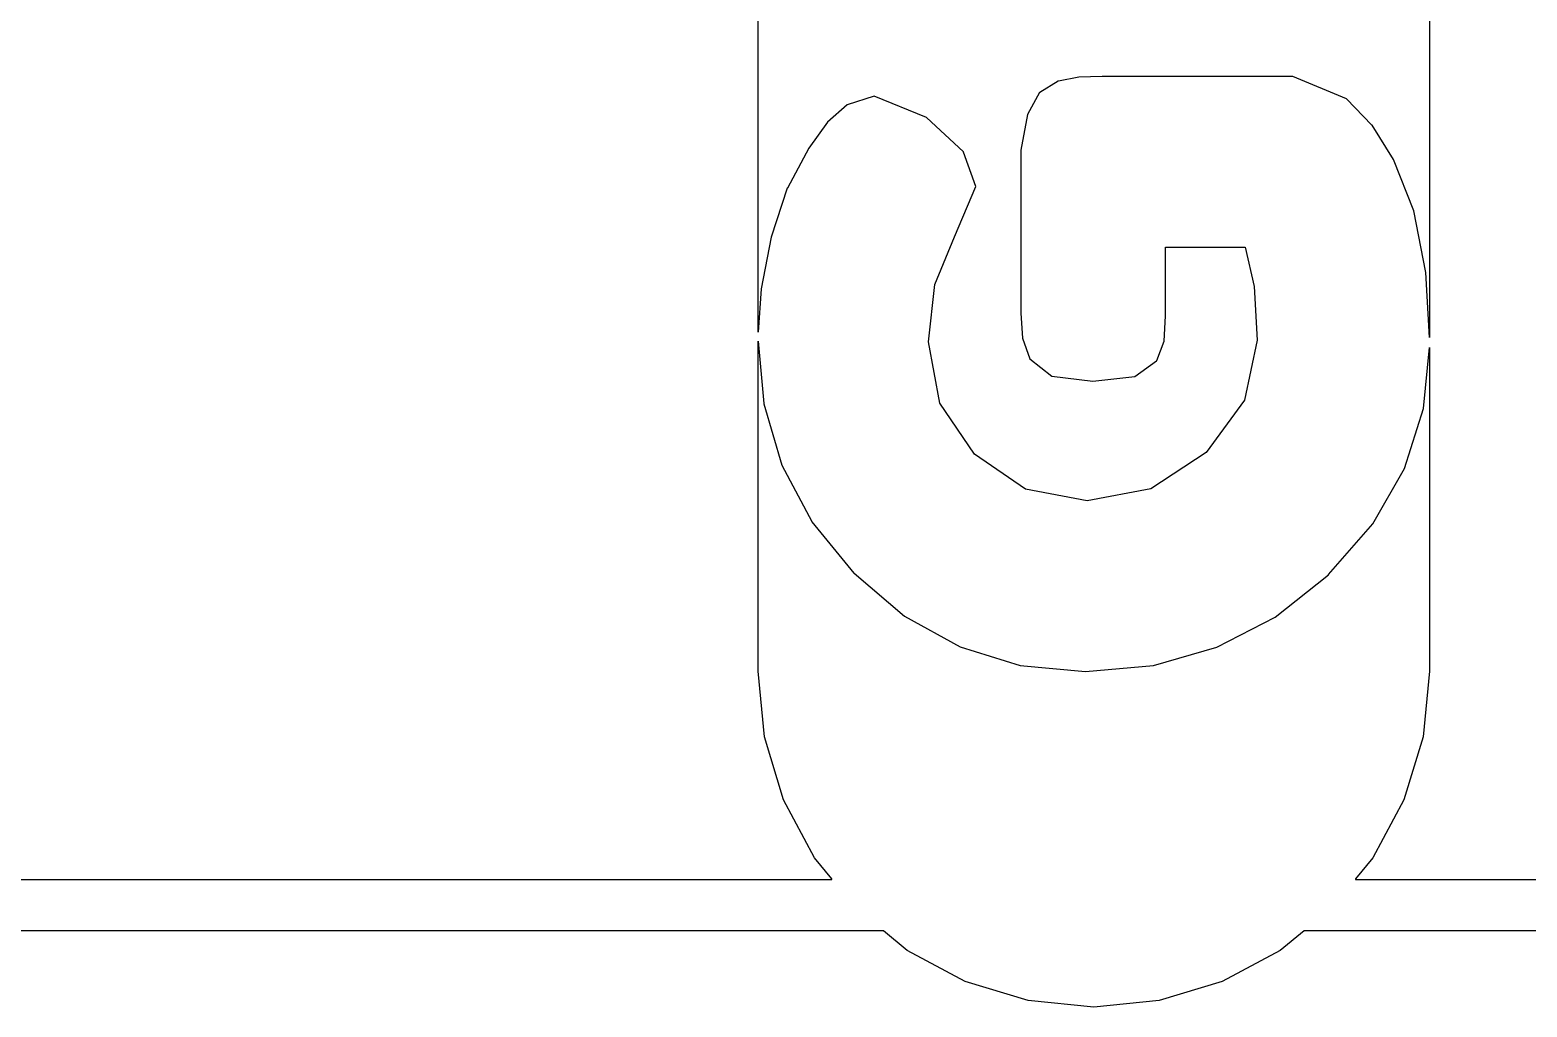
# Model space of a CAD drawing. Header units: metres. Extents: x 89 to 153, y -105 to 4.
# Drawn here: x 116.046 to 119.499, y -94.915 to -92.661 of the extents above; entities that cross this region are included whole.
import ezdxf

# ---------------------------------------------------------------- set-up
doc = ezdxf.new("R2010")
doc.units = ezdxf.units.M

msp = doc.modelspace()

# ---------------------------------------------------------------- linework, layer by layer
for points in [[(119.2744, -90.1), (119.2744, -93.3706), (119.2659, -93.2206), (119.2659, -93.2206), (119.2659, -93.2206), (119.2659, -93.2206), (119.2659, -93.2206), (119.2659, -93.2206), (119.2659, -93.2206), (119.2659, -93.2206), (119.238, -93.0789), (119.238, -93.0789), (119.238, -93.0789), (119.238, -93.0789), (119.238, -93.0789), (119.238, -93.0789), (119.238, -93.0789), (119.238, -93.0789), (119.238, -93.0789), (119.238, -93.0789), (119.238, -93.0789), (119.238, -93.0789), (119.238, -93.0789), (119.2379, -93.0789), (119.1915, -92.9601), (119.1914, -92.9601), (119.1914, -92.9601), (119.1914, -92.9601), (119.1914, -92.9601), (119.1914, -92.9601), (119.1914, -92.9601), (119.1914, -92.9601), (119.1914, -92.9601), (119.1914, -92.9601), (119.1914, -92.9601), (119.1914, -92.96), (119.1914, -92.96), (119.1914, -92.96), (119.1418, -92.8812), (119.1418, -92.8812), (119.1418, -92.8812), (119.1418, -92.8812), (119.1418, -92.8812), (119.1418, -92.8811), (119.1418, -92.8811), (119.1418, -92.8811), (119.1417, -92.8811), (119.1417, -92.8811), (119.1417, -92.8811), (119.1417, -92.8811), (119.1417, -92.8811), (119.1417, -92.8811), (119.083, -92.8205), (119.083, -92.8205), (119.083, -92.8205), (119.083, -92.8204), (119.083, -92.8204), (119.0829, -92.8204), (119.0829, -92.8204), (119.0829, -92.8204), (119.0829, -92.8204), (119.0829, -92.8204), (119.0829, -92.8204), (119.0829, -92.8204), (119.0829, -92.8204), (119.0829, -92.8204), (119.0829, -92.8204), (119.0829, -92.8204), (119.0829, -92.8204), (119.0829, -92.8204), (119.0829, -92.8204), (119.0829, -92.8204), (119.0828, -92.8204), (119.0828, -92.8204), (119.0828, -92.8204), (119.0828, -92.8204), (119.0828, -92.8204), (119.0828, -92.8204), (118.9594, -92.7689), (118.9594, -92.7688), (118.9594, -92.7688), (118.9594, -92.7688), (118.9594, -92.7688), (118.9594, -92.7688), (118.9594, -92.7688), (118.9594, -92.7688), (118.9594, -92.7688), (118.9593, -92.7688), (118.9593, -92.7688), (118.9593, -92.7688), (118.9593, -92.7688), (118.9593, -92.7688), (118.9593, -92.7688), (118.9593, -92.7688), (118.9593, -92.7688), (118.9593, -92.7688), (118.9593, -92.7688), (118.9593, -92.7688), (118.9593, -92.7688), (118.9593, -92.7688), (118.9593, -92.7688), (118.9592, -92.7688), (118.9592, -92.7688), (118.9592, -92.7688), (118.5193, -92.7688), (118.5193, -92.7688), (118.5193, -92.7688), (118.5193, -92.7688), (118.5193, -92.7688), (118.5193, -92.7688), (118.5193, -92.7688), (118.4657, -92.7699), (118.4656, -92.7699), (118.4656, -92.7699), (118.4656, -92.7699), (118.4656, -92.7699), (118.4656, -92.7699), (118.4656, -92.7699), (118.4656, -92.7699), (118.4656, -92.7699), (118.4656, -92.7699), (118.4656, -92.7699), (118.4656, -92.7699), (118.4656, -92.7699), (118.4656, -92.7699), (118.4184, -92.7796), (118.4183, -92.7796), (118.4183, -92.7796), (118.4183, -92.7796), (118.4183, -92.7796), (118.4183, -92.7796), (118.4183, -92.7796), (118.4183, -92.7796), (118.4183, -92.7796), (118.4183, -92.7796), (118.4183, -92.7796), (118.4183, -92.7796), (118.4182, -92.7796), (118.4182, -92.7796), (118.4182, -92.7796), (118.4182, -92.7796), (118.4182, -92.7796), (118.4182, -92.7796), (118.4182, -92.7796), (118.4182, -92.7796), (118.3753, -92.8054), (118.3753, -92.8054), (118.3753, -92.8054), (118.3753, -92.8054), (118.3753, -92.8054), (118.3752, -92.8054), (118.3752, -92.8054), (118.3752, -92.8054), (118.3752, -92.8054), (118.3752, -92.8054), (118.3752, -92.8054), (118.3752, -92.8054), (118.3752, -92.8054), (118.3752, -92.8054), (118.3752, -92.8054), (118.3752, -92.8054), (118.3752, -92.8054), (118.3752, -92.8055), (118.3752, -92.8055), (118.3752, -92.8055), (118.3752, -92.8055), (118.3751, -92.8055), (118.3751, -92.8055), (118.3751, -92.8055), (118.3751, -92.8055), (118.3751, -92.8055), (118.3751, -92.8055), (118.3751, -92.8055), (118.3751, -92.8055), (118.3751, -92.8055), (118.3751, -92.8055), (118.3751, -92.8056), (118.3472, -92.856), (118.3472, -92.856), (118.3472, -92.856), (118.3472, -92.856), (118.3472, -92.856), (118.3472, -92.856), (118.3472, -92.856), (118.3472, -92.856), (118.3472, -92.856), (118.3472, -92.8561), (118.3472, -92.8561), (118.3472, -92.8561), (118.3472, -92.8561), (118.3472, -92.8561), (118.3472, -92.8561), (118.3472, -92.8561), (118.3472, -92.8561), (118.3471, -92.8561), (118.3471, -92.8561), (118.3471, -92.8561), (118.3321, -92.9388), (118.3321, -92.9388), (118.3321, -92.9388), (118.3321, -92.9388), (118.3321, -92.9388), (118.3321, -92.9388), (118.3321, -92.9388), (118.3321, -92.9388), (118.3321, -92.9388), (118.3321, -92.9388), (118.3321, -92.9388), (118.3321, -92.9388), (118.3321, -92.9388), (118.3321, -92.9388), (118.3321, -93.3144), (118.3321, -93.3144), (118.3321, -93.3144), (118.3321, -93.3144), (118.3321, -93.3144), (118.3321, -93.3144), (118.3321, -93.3144), (118.3321, -93.3144), (118.3353, -93.3723), (118.3353, -93.3724), (118.3353, -93.3724), (118.3353, -93.3724), (118.3353, -93.3724), (118.3353, -93.3724), (118.3353, -93.3724), (118.3353, -93.3724), (118.3353, -93.3724), (118.3353, -93.3724), (118.3353, -93.3724), (118.3353, -93.3724), (118.3354, -93.3724), (118.3354, -93.3724), (118.3354, -93.3725), (118.3354, -93.3725), (118.3354, -93.3725), (118.3354, -93.3725), (118.3354, -93.3725), (118.3354, -93.3725), (118.3525, -93.4197), (118.3525, -93.4197), (118.3525, -93.4197), (118.3525, -93.4197), (118.3525, -93.4197), (118.3525, -93.4197), (118.3526, -93.4197), (118.3526, -93.4197), (118.3526, -93.4198), (118.3526, -93.4198), (118.3526, -93.4198), (118.3526, -93.4198), (118.3526, -93.4198), (118.3526, -93.4198), (118.3526, -93.4198), (118.3526, -93.4198), (118.3526, -93.4198), (118.3526, -93.4198), (118.3526, -93.4198), (118.3526, -93.4198), (118.3526, -93.4198), (118.3526, -93.4198), (118.3526, -93.4198), (118.3526, -93.4198), (118.3526, -93.4199), (118.3526, -93.4199), (118.3526, -93.4199), (118.3526, -93.4199), (118.3526, -93.4199), (118.3527, -93.4199), (118.3527, -93.4199), (118.3527, -93.4199), (118.3527, -93.4199), (118.3527, -93.4199), (118.3527, -93.4199), (118.3527, -93.4199), (118.3527, -93.4199), (118.3527, -93.4199), (118.4031, -93.4596), (118.4031, -93.4596), (118.4031, -93.4596), (118.4031, -93.4596), (118.4031, -93.4596), (118.4032, -93.4596), (118.4032, -93.4596), (118.4032, -93.4596), (118.4032, -93.4597), (118.4032, -93.4597), (118.4032, -93.4597), (118.4032, -93.4597), (118.4032, -93.4597), (118.4032, -93.4597), (118.4032, -93.4597), (118.4032, -93.4597), (118.4032, -93.4597), (118.4032, -93.4597), (118.4032, -93.4597), (118.4032, -93.4597), (118.4033, -93.4597), (118.4033, -93.4597), (118.4033, -93.4597), (118.4033, -93.4597), (118.4033, -93.4597), (118.4033, -93.4597), (118.4033, -93.4597), (118.4033, -93.4597), (118.4033, -93.4597), (118.4033, -93.4597), (118.4033, -93.4597), (118.4033, -93.4597), (118.4033, -93.4597), (118.4033, -93.4597), (118.4033, -93.4597), (118.4034, -93.4597), (118.4034, -93.4597), (118.4034, -93.4597), (118.4978, -93.4715), (118.4978, -93.4715), (118.4978, -93.4715), (118.4978, -93.4715), (118.4978, -93.4715), (118.4978, -93.4715), (118.4979, -93.4715), (118.4979, -93.4715), (118.4979, -93.4715), (118.4979, -93.4715), (118.4979, -93.4715), (118.4979, -93.4715), (118.4979, -93.4715), (118.4979, -93.4715), (118.5945, -93.4608), (118.5945, -93.4608), (118.5945, -93.4608), (118.5945, -93.4608), (118.5945, -93.4608), (118.5945, -93.4608), (118.5945, -93.4608), (118.5945, -93.4608), (118.5945, -93.4608), (118.5946, -93.4608), (118.5946, -93.4608), (118.5946, -93.4608), (118.5946, -93.4608), (118.5946, -93.4608), (118.5946, -93.4608), (118.5946, -93.4608), (118.5946, -93.4608), (118.5946, -93.4608), (118.5946, -93.4608), (118.5946, -93.4608), (118.5946, -93.4608), (118.5946, -93.4607), (118.5946, -93.4607), (118.5947, -93.4607), (118.5947, -93.4607), (118.5947, -93.4607), (118.5947, -93.4607), (118.5947, -93.4607), (118.5947, -93.4607), (118.5947, -93.4607), (118.5947, -93.4607), (118.5947, -93.4607), (118.6451, -93.4242), (118.6452, -93.4242), (118.6452, -93.4242), (118.6452, -93.4242), (118.6452, -93.4242), (118.6452, -93.4242), (118.6452, -93.4242), (118.6452, -93.4242), (118.6452, -93.4242), (118.6452, -93.4242), (118.6452, -93.4242), (118.6452, -93.4242), (118.6452, -93.4242), (118.6452, -93.4242), (118.6452, -93.4242), (118.6452, -93.4241), (118.6452, -93.4241), (118.6452, -93.4241), (118.6452, -93.4241), (118.6452, -93.4241), (118.6453, -93.4241), (118.6453, -93.4241), (118.6453, -93.4241), (118.6453, -93.4241), (118.6453, -93.4241), (118.6453, -93.4241), (118.6453, -93.4241), (118.6453, -93.4241), (118.6453, -93.4241), (118.6453, -93.4241), (118.6453, -93.424), (118.6453, -93.424), (118.6453, -93.424), (118.6453, -93.424), (118.6453, -93.424), (118.6453, -93.424), (118.6453, -93.424), (118.6453, -93.424), (118.6625, -93.3789), (118.6625, -93.3789), (118.6625, -93.3789), (118.6625, -93.3789), (118.6625, -93.3789), (118.6625, -93.3789), (118.6625, -93.3789), (118.6625, -93.3789), (118.6625, -93.3789), (118.6625, -93.3789), (118.6625, -93.3789), (118.6625, -93.3788), (118.6625, -93.3788), (118.6625, -93.3788), (118.6625, -93.3788), (118.6625, -93.3788), (118.6625, -93.3788), (118.6625, -93.3788), (118.6625, -93.3788), (118.6625, -93.3788), (118.6657, -93.3208), (118.6657, -93.3208), (118.6657, -93.3208), (118.6657, -93.3208), (118.6657, -93.3208), (118.6657, -93.3208), (118.6657, -93.3208), (118.6657, -93.3208), (118.6657, -93.1625), (118.8494, -93.1625), (118.8702, -93.2533), (118.8772, -93.3766), (118.8477, -93.5153), (118.7593, -93.6359), (118.6318, -93.7195), (118.485, -93.7473), (118.3427, -93.7206), (118.2246, -93.6402), (118.1451, -93.5218), (118.1185, -93.3809), (118.1335, -93.2485), (118.1786, -93.1386), (118.2279, -93.0227), (118.2279, -93.0227), (118.2279, -93.0227), (118.2279, -93.0227), (118.2279, -93.0227), (118.2279, -93.0227), (118.2279, -93.0227), (118.2279, -93.0227), (118.2279, -93.0227), (118.228, -93.0227), (118.228, -93.0227), (118.228, -93.0227), (118.228, -93.0226), (118.228, -93.0226), (118.228, -93.0226), (118.228, -93.0226), (118.228, -93.0226), (118.228, -93.0226), (118.228, -93.0226), (118.228, -93.0226), (118.228, -93.0226), (118.228, -93.0226), (118.228, -93.0226), (118.228, -93.0226), (118.228, -93.0225), (118.228, -93.0225), (118.228, -93.0225), (118.228, -93.0225), (118.228, -93.0225), (118.228, -93.0225), (118.228, -93.0225), (118.228, -93.0225), (118.228, -93.0225), (118.228, -93.0225), (118.228, -93.0225), (118.228, -93.0225), (118.228, -93.0225), (118.228, -93.0225), (118.228, -93.0224), (118.228, -93.0224), (118.228, -93.0224), (118.228, -93.0224), (118.228, -93.0224), (118.228, -93.0224), (118.2279, -93.0224), (118.2279, -93.0224), (118.2279, -93.0224), (118.2279, -93.0224), (118.2279, -93.0224), (118.2279, -93.0224), (118.1995, -92.943), (118.1995, -92.943), (118.1995, -92.943), (118.1995, -92.9429), (118.1995, -92.9429), (118.1995, -92.9429), (118.1995, -92.9429), (118.1995, -92.9429), (118.1995, -92.9429), (118.1995, -92.9429), (118.1995, -92.9429), (118.1995, -92.9429), (118.1995, -92.9429), (118.1995, -92.9429), (118.1995, -92.9429), (118.1995, -92.9429), (118.1995, -92.9429), (118.1994, -92.9428), (118.1994, -92.9428), (118.1994, -92.9428), (118.1994, -92.9428), (118.1994, -92.9428), (118.1994, -92.9428), (118.1994, -92.9428), (118.1994, -92.9428), (118.1994, -92.9428), (118.1994, -92.9428), (118.1994, -92.9428), (118.1994, -92.9428), (118.1994, -92.9428), (118.1994, -92.9428), (118.1994, -92.9428), (118.1141, -92.8634), (118.1141, -92.8634), (118.1141, -92.8634), (118.1141, -92.8634), (118.1141, -92.8634), (118.114, -92.8633), (118.114, -92.8633), (118.114, -92.8633), (118.114, -92.8633), (118.114, -92.8633), (118.114, -92.8633), (118.114, -92.8633), (118.114, -92.8633), (118.114, -92.8633), (118.114, -92.8633), (118.114, -92.8633), (118.114, -92.8633), (118.114, -92.8633), (118.114, -92.8633), (118.114, -92.8633), (118.114, -92.8633), (118.1139, -92.8633), (118.1139, -92.8633), (118.1139, -92.8633), (118.1139, -92.8633), (118.1139, -92.8633), (117.9938, -92.8139), (117.9937, -92.8139), (117.9937, -92.8139), (117.9937, -92.8139), (117.9937, -92.8139), (117.9937, -92.8139), (117.9937, -92.8139), (117.9937, -92.8139), (117.9937, -92.8139), (117.9937, -92.8139), (117.9937, -92.8139), (117.9937, -92.8139), (117.9937, -92.8139), (117.9937, -92.8139), (117.9936, -92.8139), (117.9936, -92.8139), (117.9936, -92.8139), (117.9936, -92.8139), (117.9936, -92.8139), (117.9936, -92.8139), (117.9936, -92.8139), (117.9936, -92.8139), (117.9936, -92.8139), (117.9936, -92.8139), (117.9936, -92.8139), (117.9936, -92.8139), (117.9935, -92.8139), (117.9935, -92.8139), (117.9935, -92.8139), (117.9935, -92.8139), (117.9935, -92.8139), (117.9935, -92.8139), (117.9935, -92.8139), (117.9935, -92.8139), (117.9935, -92.8139), (117.9935, -92.8139), (117.9935, -92.8139), (117.9935, -92.8139), (117.9934, -92.8139), (117.9934, -92.8139), (117.9934, -92.8139), (117.9934, -92.8139), (117.9934, -92.8139), (117.9934, -92.8139), (117.9312, -92.8343), (117.9312, -92.8343), (117.9312, -92.8343), (117.9312, -92.8343), (117.9312, -92.8343), (117.9311, -92.8343), (117.9311, -92.8343), (117.9311, -92.8343), (117.9311, -92.8343), (117.9311, -92.8343), (117.9311, -92.8343), (117.9311, -92.8343), (117.9311, -92.8343), (117.9311, -92.8343), (117.9311, -92.8343), (117.9311, -92.8343), (117.9311, -92.8343), (117.931, -92.8343), (117.931, -92.8344), (117.931, -92.8344), (117.931, -92.8344), (117.931, -92.8344), (117.931, -92.8344), (117.931, -92.8344), (117.931, -92.8344), (117.931, -92.8344), (117.8859, -92.8741), (117.8859, -92.8741), (117.8859, -92.8741), (117.8859, -92.8741), (117.8859, -92.8741), (117.8859, -92.8741), (117.8859, -92.8741), (117.8859, -92.8741), (117.8859, -92.8741), (117.8859, -92.8742), (117.8859, -92.8742), (117.8859, -92.8742), (117.8859, -92.8742), (117.8859, -92.8742), (117.8429, -92.9343), (117.8429, -92.9343), (117.8429, -92.9343), (117.8429, -92.9343), (117.8429, -92.9343), (117.8429, -92.9343), (117.8429, -92.9343), (117.8429, -92.9343), (117.7933, -93.0263), (117.7933, -93.0263), (117.7933, -93.0263), (117.7933, -93.0263), (117.7933, -93.0263), (117.7933, -93.0263), (117.7933, -93.0264), (117.7933, -93.0264), (117.7933, -93.0264), (117.7933, -93.0264), (117.7933, -93.0264), (117.7933, -93.0264), (117.7933, -93.0264), (117.7932, -93.0264), (117.756, -93.1393), (117.756, -93.1393), (117.756, -93.1393), (117.756, -93.1394), (117.756, -93.1394), (117.756, -93.1394), (117.756, -93.1394), (117.7559, -93.1394), (117.7326, -93.2588), (117.7326, -93.2588), (117.7326, -93.2588), (117.7326, -93.2588), (117.7326, -93.2588), (117.7326, -93.2588), (117.7326, -93.2588), (117.7326, -93.2588), (117.7256, -93.3584), (117.7256, -90.1)], [(95.405, -94.6205), (117.8957, -94.6205), (117.8957, -94.6205), (117.8957, -94.6205), (117.8958, -94.6205), (117.8958, -94.6205), (117.8958, -94.6205), (117.8958, -94.6205), (117.8958, -94.6205), (117.8958, -94.6205), (117.8958, -94.6205), (117.8958, -94.6205), (117.8958, -94.6205), (117.8958, -94.6205), (117.8958, -94.6205), (117.8958, -94.6205), (117.8959, -94.6205), (117.8959, -94.6205), (117.8959, -94.6205), (117.8959, -94.6204), (117.8959, -94.6204), (117.8959, -94.6204), (117.8959, -94.6204), (117.8959, -94.6204), (117.8959, -94.6204), (117.8959, -94.6204), (117.8959, -94.6204), (117.8959, -94.6204), (117.8959, -94.6204), (117.8959, -94.6204), (117.896, -94.6204), (117.896, -94.6204), (117.896, -94.6204), (117.896, -94.6204), (117.896, -94.6204), (117.896, -94.6204), (117.896, -94.6204), (117.896, -94.6204), (117.896, -94.6204), (117.896, -94.6204), (117.896, -94.6204), (117.896, -94.6204), (117.896, -94.6204), (117.8961, -94.6204), (117.8961, -94.6204), (117.8961, -94.6203), (117.8961, -94.6203), (117.8961, -94.6203), (117.8961, -94.6203), (117.8961, -94.6203), (117.8961, -94.6203), (117.8961, -94.6203), (117.8961, -94.6203), (117.8961, -94.6203), (117.8961, -94.6203), (117.8961, -94.6203), (117.8961, -94.6203), (117.8961, -94.6203), (117.8961, -94.6203), (117.8961, -94.6203), (117.8961, -94.6203), (117.8962, -94.6202), (117.8962, -94.6202), (117.8962, -94.6202), (117.8962, -94.6202), (117.8962, -94.6202), (117.8962, -94.6202), (117.8962, -94.6202), (117.8962, -94.6202), (117.8962, -94.6202), (117.8962, -94.6202), (117.8962, -94.6202), (117.8962, -94.6202), (117.8962, -94.6202), (117.8962, -94.6202), (117.8962, -94.6201), (117.8962, -94.6201), (117.8962, -94.6201), (117.8962, -94.6201), (117.8962, -94.6201), (117.8962, -94.6201), (117.8962, -94.6201), (117.8962, -94.6201), (117.8962, -94.6201), (117.8962, -94.6201), (117.8962, -94.6201), (117.8962, -94.6201), (117.8962, -94.6201), (117.8962, -94.62), (117.8962, -94.62), (117.8962, -94.62), (117.8962, -94.62), (117.8962, -94.62), (117.8962, -94.62), (117.8962, -94.62), (117.8962, -94.62), (117.8962, -94.62), (117.8962, -94.62), (117.8962, -94.62), (117.8962, -94.62), (117.8962, -94.6199), (117.8962, -94.6199), (117.8962, -94.6199), (117.8962, -94.6199), (117.8962, -94.6199), (117.8962, -94.6199), (117.8962, -94.6199), (117.8962, -94.6199), (117.8962, -94.6199), (117.8962, -94.6199), (117.8962, -94.6199), (117.8962, -94.6199), (117.8962, -94.6198), (117.8962, -94.6198), (117.8962, -94.6198), (117.8962, -94.6198), (117.8962, -94.6198), (117.8962, -94.6198), (117.8962, -94.6198), (117.8962, -94.6198), (117.8962, -94.6198), (117.8962, -94.6198), (117.8962, -94.6198), (117.8962, -94.6198), (117.8962, -94.6198), (117.8962, -94.6198), (117.8962, -94.6197), (117.8962, -94.6197), (117.8962, -94.6197), (117.8962, -94.6197), (117.8962, -94.6197), (117.8962, -94.6197), (117.8962, -94.6197), (117.8962, -94.6197), (117.8962, -94.6197), (117.8961, -94.6197), (117.8961, -94.6197), (117.8961, -94.6197), (117.8961, -94.6197), (117.8961, -94.6197), (117.8961, -94.6197), (117.8561, -94.5709), (117.7846, -94.4371), (117.7405, -94.2918), (117.7256, -94.1407), (117.7256, -93.3793), (117.7387, -93.5233), (117.7387, -93.5233), (117.7387, -93.5233), (117.7387, -93.5233), (117.7387, -93.5233), (117.7387, -93.5234), (117.7387, -93.5234), (117.7387, -93.5234), (117.7387, -93.5234), (117.7387, -93.5234), (117.7387, -93.5234), (117.7387, -93.5234), (117.7387, -93.5234), (117.7387, -93.5234), (117.7804, -93.6651), (117.7804, -93.6651), (117.7804, -93.6651), (117.7804, -93.6651), (117.7804, -93.6651), (117.7804, -93.6651), (117.7804, -93.6652), (117.7804, -93.6652), (117.7804, -93.6652), (117.7804, -93.6652), (117.7804, -93.6652), (117.7804, -93.6652), (117.7804, -93.6652), (117.7804, -93.6652), (117.8498, -93.7955), (117.8498, -93.7955), (117.8498, -93.7955), (117.8498, -93.7955), (117.8498, -93.7955), (117.8498, -93.7955), (117.8498, -93.7955), (117.8498, -93.7955), (117.8498, -93.7956), (117.8499, -93.7956), (117.8499, -93.7956), (117.8499, -93.7956), (117.8499, -93.7956), (117.8499, -93.7956), (117.947, -93.9145), (117.947, -93.9145), (117.947, -93.9145), (117.9471, -93.9145), (117.9471, -93.9145), (117.9471, -93.9145), (117.9471, -93.9145), (117.9471, -93.9145), (117.9471, -93.9145), (117.9471, -93.9145), (117.9471, -93.9145), (117.9471, -93.9145), (117.9471, -93.9145), (117.9471, -93.9145), (118.0637, -94.0136), (118.0637, -94.0136), (118.0637, -94.0136), (118.0637, -94.0136), (118.0637, -94.0136), (118.0637, -94.0136), (118.0638, -94.0136), (118.0638, -94.0136), (118.0638, -94.0136), (118.0638, -94.0136), (118.0638, -94.0136), (118.0638, -94.0136), (118.0638, -94.0136), (118.0638, -94.0136), (118.1915, -94.0844), (118.1916, -94.0844), (118.1916, -94.0844), (118.1916, -94.0844), (118.1916, -94.0844), (118.1916, -94.0844), (118.1916, -94.0844), (118.1916, -94.0844), (118.1916, -94.0844), (118.1916, -94.0844), (118.1916, -94.0844), (118.1916, -94.0844), (118.1916, -94.0844), (118.1916, -94.0844), (118.3305, -94.1269), (118.3305, -94.1269), (118.3305, -94.1269), (118.3306, -94.1269), (118.3306, -94.1269), (118.3306, -94.1269), (118.3306, -94.1269), (118.3306, -94.1269), (118.3306, -94.1269), (118.3306, -94.1269), (118.3306, -94.1269), (118.3306, -94.1269), (118.3306, -94.1269), (118.3306, -94.1269), (118.4806, -94.1411), (118.4807, -94.1411), (118.4807, -94.1411), (118.4807, -94.1411), (118.4807, -94.1411), (118.4807, -94.1411), (118.4807, -94.1411), (118.4807, -94.1411), (118.4807, -94.1411), (118.4807, -94.1411), (118.4807, -94.1411), (118.4807, -94.1411), (118.4807, -94.1411), (118.4807, -94.1411), (118.6381, -94.1271), (118.6381, -94.1271), (118.6381, -94.1271), (118.6381, -94.1271), (118.6381, -94.1271), (118.6381, -94.1271), (118.6381, -94.1271), (118.6381, -94.1271), (118.6381, -94.1271), (118.6381, -94.1271), (118.6381, -94.1271), (118.6381, -94.1271), (118.6381, -94.1271), (118.6381, -94.1271), (118.7839, -94.0852), (118.7839, -94.0852), (118.7839, -94.0852), (118.784, -94.0852), (118.784, -94.0852), (118.784, -94.0852), (118.784, -94.0852), (118.784, -94.0852), (118.784, -94.0852), (118.784, -94.0852), (118.784, -94.0852), (118.784, -94.0852), (118.784, -94.0852), (118.784, -94.0852), (118.9183, -94.0155), (118.9183, -94.0155), (118.9183, -94.0155), (118.9183, -94.0155), (118.9183, -94.0155), (118.9183, -94.0154), (118.9183, -94.0154), (118.9183, -94.0154), (118.9183, -94.0154), (118.9183, -94.0154), (118.9183, -94.0154), (118.9184, -94.0154), (118.9184, -94.0154), (118.9184, -94.0154), (119.0411, -93.9178), (119.0411, -93.9178), (119.0411, -93.9178), (119.0411, -93.9178), (119.0411, -93.9178), (119.0411, -93.9178), (119.0411, -93.9177), (119.0411, -93.9177), (119.0411, -93.9177), (119.0411, -93.9177), (119.0411, -93.9177), (119.0411, -93.9177), (119.0411, -93.9177), (119.0411, -93.9177), (119.1435, -93.8008), (119.1435, -93.8007), (119.1435, -93.8007), (119.1435, -93.8007), (119.1435, -93.8007), (119.1435, -93.8007), (119.1435, -93.8007), (119.1435, -93.8007), (119.1435, -93.8007), (119.1435, -93.8007), (119.1435, -93.8007), (119.1435, -93.8007), (119.1435, -93.8007), (119.1435, -93.8007), (119.2166, -93.673), (119.2166, -93.673), (119.2166, -93.673), (119.2166, -93.673), (119.2166, -93.673), (119.2167, -93.673), (119.2167, -93.6729), (119.2167, -93.6729), (119.2167, -93.6729), (119.2167, -93.6729), (119.2167, -93.6729), (119.2167, -93.6729), (119.2167, -93.6729), (119.2167, -93.6729), (119.2605, -93.5345), (119.2605, -93.5345), (119.2605, -93.5345), (119.2605, -93.5345), (119.2605, -93.5345), (119.2605, -93.5344), (119.2605, -93.5344), (119.2605, -93.5344), (119.2606, -93.5344), (119.2606, -93.5344), (119.2606, -93.5344), (119.2606, -93.5344), (119.2606, -93.5344), (119.2606, -93.5344), (119.2744, -93.3936), (119.2744, -94.1407), (119.2595, -94.2918), (119.2154, -94.4371), (119.1439, -94.5709), (119.1039, -94.6197), (119.1039, -94.6197), (119.1039, -94.6197), (119.1039, -94.6197), (119.1039, -94.6197), (119.1039, -94.6197), (119.1038, -94.6197), (119.1038, -94.6197), (119.1038, -94.6197), (119.1038, -94.6197), (119.1038, -94.6197), (119.1038, -94.6197), (119.1038, -94.6197), (119.1038, -94.6197), (119.1038, -94.6197), (119.1038, -94.6198), (119.1038, -94.6198), (119.1038, -94.6198), (119.1038, -94.6198), (119.1038, -94.6198), (119.1038, -94.6198), (119.1038, -94.6198), (119.1038, -94.6198), (119.1038, -94.6198), (119.1038, -94.6198), (119.1038, -94.6198), (119.1038, -94.6198), (119.1038, -94.6198), (119.1038, -94.6198), (119.1038, -94.6199), (119.1038, -94.6199), (119.1038, -94.6199), (119.1038, -94.6199), (119.1038, -94.6199), (119.1038, -94.6199), (119.1038, -94.6199), (119.1038, -94.6199), (119.1038, -94.6199), (119.1038, -94.6199), (119.1038, -94.6199), (119.1038, -94.6199), (119.1038, -94.62), (119.1038, -94.62), (119.1038, -94.62), (119.1038, -94.62), (119.1038, -94.62), (119.1038, -94.62), (119.1038, -94.62), (119.1038, -94.62), (119.1038, -94.62), (119.1038, -94.62), (119.1038, -94.62), (119.1038, -94.62), (119.1038, -94.6201), (119.1038, -94.6201), (119.1038, -94.6201), (119.1038, -94.6201), (119.1038, -94.6201), (119.1038, -94.6201), (119.1038, -94.6201), (119.1038, -94.6201), (119.1038, -94.6201), (119.1038, -94.6201), (119.1038, -94.6201), (119.1038, -94.6201), (119.1038, -94.6201), (119.1038, -94.6202), (119.1038, -94.6202), (119.1038, -94.6202), (119.1038, -94.6202), (119.1038, -94.6202), (119.1038, -94.6202), (119.1038, -94.6202), (119.1038, -94.6202), (119.1038, -94.6202), (119.1038, -94.6202), (119.1038, -94.6202), (119.1038, -94.6202), (119.1038, -94.6202), (119.1038, -94.6202), (119.1039, -94.6203), (119.1039, -94.6203), (119.1039, -94.6203), (119.1039, -94.6203), (119.1039, -94.6203), (119.1039, -94.6203), (119.1039, -94.6203), (119.1039, -94.6203), (119.1039, -94.6203), (119.1039, -94.6203), (119.1039, -94.6203), (119.1039, -94.6203), (119.1039, -94.6203), (119.1039, -94.6203), (119.1039, -94.6203), (119.1039, -94.6203), (119.1039, -94.6204), (119.1039, -94.6204), (119.104, -94.6204), (119.104, -94.6204), (119.104, -94.6204), (119.104, -94.6204), (119.104, -94.6204), (119.104, -94.6204), (119.104, -94.6204), (119.104, -94.6204), (119.104, -94.6204), (119.104, -94.6204), (119.104, -94.6204), (119.104, -94.6204), (119.104, -94.6204), (119.1041, -94.6204), (119.1041, -94.6204), (119.1041, -94.6204), (119.1041, -94.6204), (119.1041, -94.6204), (119.1041, -94.6204), (119.1041, -94.6204), (119.1041, -94.6204), (119.1041, -94.6204), (119.1041, -94.6204), (119.1041, -94.6204), (119.1041, -94.6205), (119.1041, -94.6205), (119.1041, -94.6205), (119.1042, -94.6205), (119.1042, -94.6205), (119.1042, -94.6205), (119.1042, -94.6205), (119.1042, -94.6205), (119.1042, -94.6205), (119.1042, -94.6205), (119.1042, -94.6205), (119.1042, -94.6205), (119.1042, -94.6205), (119.1042, -94.6205), (119.1042, -94.6205), (119.1043, -94.6205), (119.1043, -94.6205), (119.1043, -94.6205), (122.9855, -94.6205)], [(123.1667, -94.7395), (118.9853, -94.7395), (118.9853, -94.7395), (118.9853, -94.7395), (118.9853, -94.7395), (118.9853, -94.7395), (118.9853, -94.7395), (118.9852, -94.7395), (118.9852, -94.7395), (118.9852, -94.7395), (118.9852, -94.7395), (118.9852, -94.7395), (118.9852, -94.7395), (118.9852, -94.7395), (118.9852, -94.7395), (118.9852, -94.7395), (118.9852, -94.7395), (118.9852, -94.7395), (118.9852, -94.7395), (118.9851, -94.7396), (118.9851, -94.7396), (118.9851, -94.7396), (118.9851, -94.7396), (118.9851, -94.7396), (118.9851, -94.7396), (118.9851, -94.7396), (118.9851, -94.7396), (118.9851, -94.7396), (118.9851, -94.7396), (118.9851, -94.7396), (118.9851, -94.7396), (118.9851, -94.7396), (118.9851, -94.7396), (118.985, -94.7396), (118.985, -94.7396), (118.985, -94.7396), (118.985, -94.7396), (118.985, -94.7396), (118.985, -94.7396), (118.985, -94.7396), (118.985, -94.7396), (118.985, -94.7396), (118.985, -94.7396), (118.985, -94.7396), (118.985, -94.7396), (118.9302, -94.7846), (118.7963, -94.8561), (118.6511, -94.9002), (118.5, -94.9151), (118.3489, -94.9002), (118.2037, -94.8561), (118.0698, -94.7846), (118.015, -94.7396), (118.015, -94.7396), (118.015, -94.7396), (118.015, -94.7396), (118.015, -94.7396), (118.015, -94.7396), (118.015, -94.7396), (118.015, -94.7396), (118.015, -94.7396), (118.015, -94.7396), (118.015, -94.7396), (118.015, -94.7396), (118.0149, -94.7396), (118.0149, -94.7396), (118.0149, -94.7396), (118.0149, -94.7396), (118.0149, -94.7396), (118.0149, -94.7396), (118.0149, -94.7396), (118.0149, -94.7396), (118.0149, -94.7396), (118.0149, -94.7396), (118.0149, -94.7396), (118.0149, -94.7396), (118.0149, -94.7396), (118.0149, -94.7396), (118.0148, -94.7395), (118.0148, -94.7395), (118.0148, -94.7395), (118.0148, -94.7395), (118.0148, -94.7395), (118.0148, -94.7395), (118.0148, -94.7395), (118.0148, -94.7395), (118.0148, -94.7395), (118.0148, -94.7395), (118.0148, -94.7395), (118.0148, -94.7395), (118.0147, -94.7395), (118.0147, -94.7395), (118.0147, -94.7395), (118.0147, -94.7395), (118.0147, -94.7395), (118.0147, -94.7395), (95.465, -94.7395)]]:
    msp.add_lwpolyline(points)

doc.saveas('drawing.dxf')
